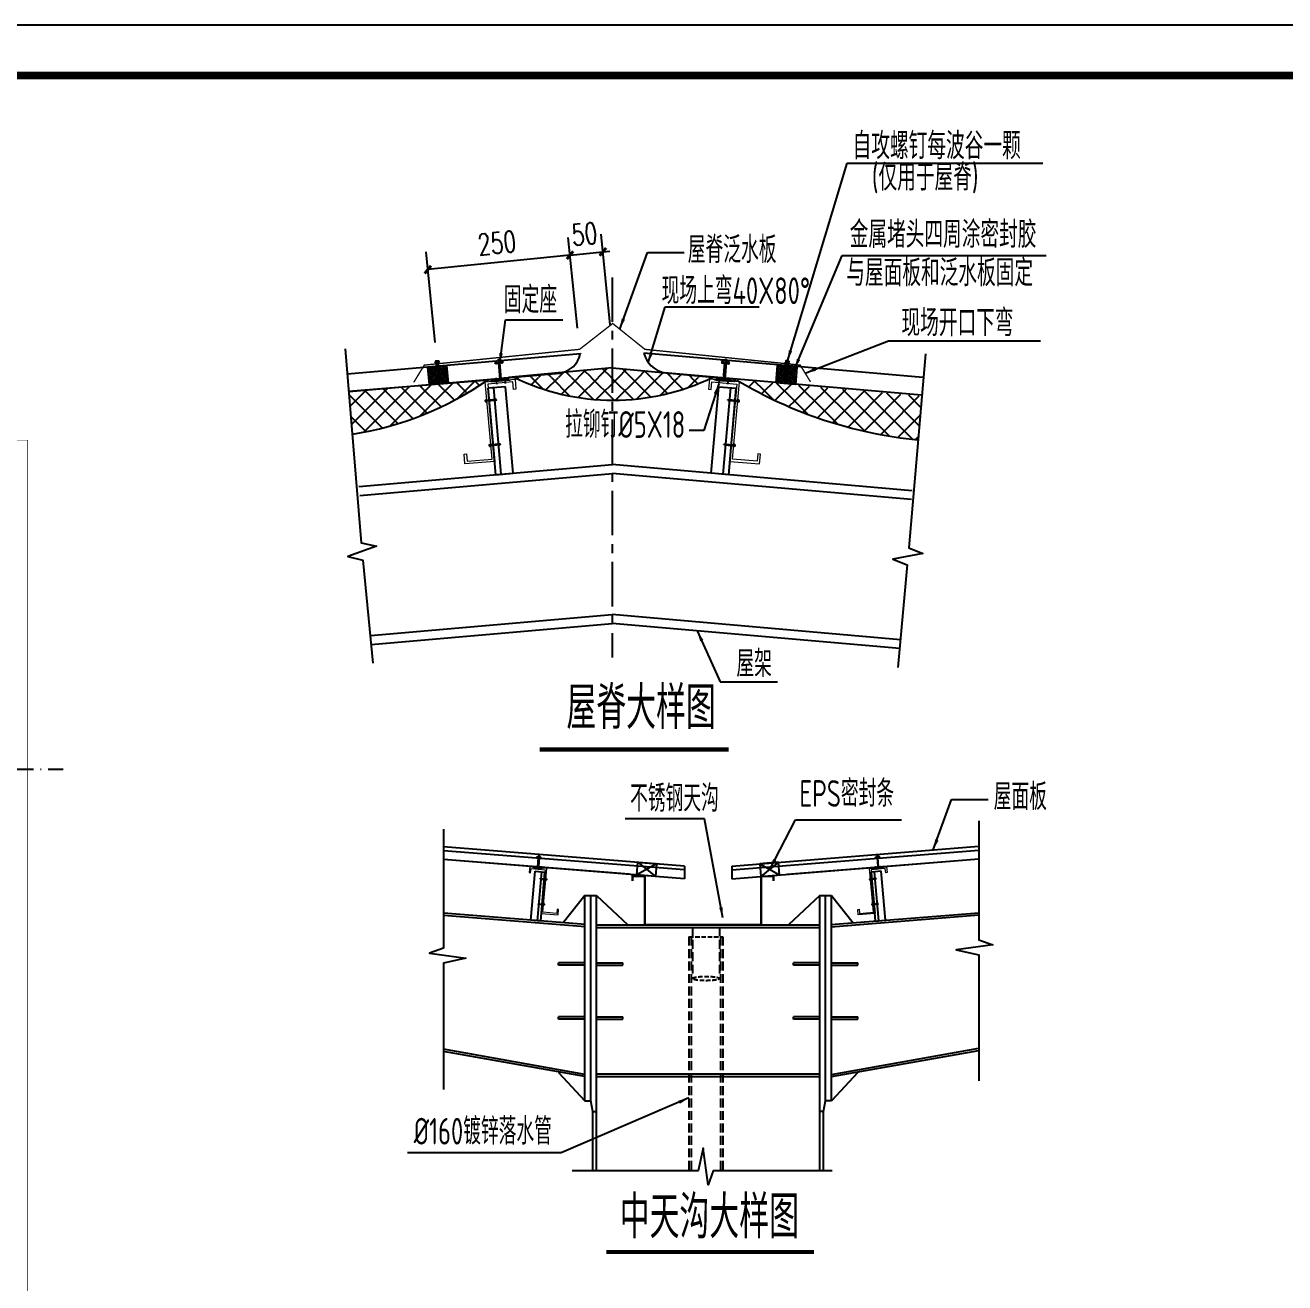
# Model space of a CAD drawing. Extents: x -33967 to 1773478, y -1022458 to -784650.
# Drawn here: x 610563 to 645971, y -827079 to -791727 of the extents above; entities that cross this region are included whole.
import ezdxf

# ---------------------------------------------------------------- set-up
doc = ezdxf.new("R2010")
doc.units = 0
doc.header["$LTSCALE"] = 1000
doc.header["$MEASUREMENT"] = 0
for name, pattern in [('CENTER', [2, 1.25, -0.25, 0.25, -0.25]), ('CONTINOUS', [0]), ('DASH', [0.35, 0.25, -0.1]), ('DOTE', [2.42, 2, -0.2, 0.02, -0.2])]:
    doc.linetypes.add(name, pattern=pattern)
for name, color, linetype in [('4', 4, 'CONTINOUS'), ('AXIS', 3, 'Continuous'), ('B 板', 11, 'Continuous'), ('DOTE', 1, 'DOTE'), ('E_LINE', 7, 'Continuous'), ('GL', 150, 'Continuous'), ('GZ', 50, 'Continuous'), ('LT', 27, 'Continuous'), ('PUB_TEXT', 7, 'Continuous'), ('PUB_TITLE', 4, 'Continuous'), ('SPACE', 7, 'Continuous'), ('TEXT', 7, 'Continuous')]:
    doc.layers.add(name, color=color, linetype=linetype)
doc.layers.add('檩条', color=30, linetype='Continuous', lineweight=5)
doc.styles.add('_TCH_DIM_T3', font='SIMPLEX', dxfattribs={"width": 0.705882, "bigfont": 'GBCBIG'})
doc.styles.add('C', font='tssdeng.shx', dxfattribs={"height": 3, "bigfont": 'tssdchn.shx'})
doc.styles.add('TSSD_Norm', font='tssdeng.shx', dxfattribs={"bigfont": 'hztxt.shx'})
doc.styles.add('标准字体', font='tssdeng.shx', dxfattribs={"width": 0.7, "bigfont": 'tssdchn.shx'})
doc.dimstyles.new('TCH-200-1', dxfattribs={"dimtxt": 595, "dimasz": 200, "dimexe": 500, "dimexo": 600, "dimgap": 252.5, "dimtad": 1, "dimdec": 0, "dimzin": 0, "dimdsep": 46, "dimtxsty": '_TCH_DIM_T3', "dimblk": 'ARCHTICK', "dimcen": 0.09, "dimclrd": 3, "dimclre": 3, "dimclrt": 7, "dimazin": 2, "dimtfac": 1, "dimtdec": 0, "dimtix": 1, "dimtmove": 2, "dimatfit": 3, "dimfxl": 1, "dimtolj": 1, "dimtzin": 0, "dimarcsym": 0})
pattern_1 = [(45, (-244509.05, -1561682.03), (-280.633, 280.633), []), (135, (-244509.05, -1561682.03), (-280.633, -280.633), [])]
pattern_2 = [(45, (766408.623, -721330.31), (-36.828478, 36.828478), []), (135, (766408.623, -721330.31), (-36.828478, -36.828478), [])]

# ---------------------------------------------------------------- blocks, each defined once
blk = doc.blocks.new('_ArchTick')
at = {"color": 0, "linetype": 'ByBlock', "const_width": 0.4}
blk.add_lwpolyline([(-0.5, -0.5), (0.5, 0.5)], dxfattribs=at)
blk = doc.blocks.new('*D68')
at = {"layer": 'AXIS', "color": 3, "lineweight": -2, "transparency": 16777216}
for p, q in [((626087, -800242), (625828, -797694)), ((627010, -800148), (626751, -797601)), ((625878, -798192), (626802, -798098)), ((626802, -798098), (627001, -798078)), ((625878, -798192), (625680, -798212))]:
    blk.add_line(p, q, dxfattribs=at)
at = {"layer": 'Defpoints', "color": 0, "transparency": 16777216}
for p in [(626802, -798098), (626147, -800839, -17819), (627071, -800745, -17819)]:
    blk.add_point(p, dxfattribs=at)
at = {"layer": 'AXIS', "color": 3, "lineweight": -2, "transparency": 16777216, "xscale": 200, "yscale": 200, "zscale": 200}
for p, rotation in [((625878, -798192), 5.801256565614468), ((626802, -798098), 185.8012565656145)]:
    blk.add_blockref('_ArchTick', p, dxfattribs=dict(at, rotation=rotation))
at = {"layer": 'AXIS', "color": 7, "transparency": 16777216, "insert": (626284, -797598), "char_height": 595, "attachment_point": 5, "rotation": 5.8013, "style": '_TCH_DIM_T3'}
blk.add_mtext('\\A1;50', dxfattribs=at)
blk = doc.blocks.new('*D69')
at = {"layer": 'AXIS', "color": 3, "lineweight": -2, "transparency": 16777216}
for p, q in [((626087, -800242), (625828, -797694)), ((622089, -800648), (621830, -798101)), ((625878, -798192), (621881, -798598))]:
    blk.add_line(p, q, dxfattribs=at)
at = {"layer": 'Defpoints', "color": 0, "transparency": 16777216}
for p in [(621881, -798598), (626147, -800839, -17819), (622150, -801245, -17819)]:
    blk.add_point(p, dxfattribs=at)
at = {"layer": 'AXIS', "color": 3, "lineweight": -2, "transparency": 16777216, "xscale": 200, "yscale": 200, "zscale": 200}
for p, rotation in [((625878, -798192), 5.801256565619823), ((621881, -798598), 185.8012565656199)]:
    blk.add_blockref('_ArchTick', p, dxfattribs=dict(at, rotation=rotation))
at = {"layer": 'AXIS', "color": 7, "transparency": 16777216, "insert": (623824, -797848), "char_height": 595, "attachment_point": 5, "rotation": 5.8013, "style": '_TCH_DIM_T3'}
blk.add_mtext('\\A1;250', dxfattribs=at)
blk = doc.blocks.new('*X15')
at = {"color": 0}
for p, q in [((903710.7, -307545.5), (903713.7, -307542.6)), ((903710.7, -307554.3), (903716.7, -307548.3)), ((903710.7, -307563.2), (903716.7, -307557.2)), ((903710.7, -307572), (903716.7, -307566)), ((903710.7, -307580.9), (903716.7, -307574.9)), ((903710.7, -307589.7), (903716.7, -307583.7)), ((903710.7, -307598.5), (903716.7, -307592.5)), ((903712.2, -307606), (903716.1, -307602))]:
    blk.add_line(p, q, dxfattribs=at)
blk = doc.blocks.new('AUDIT_I_040821143925-1')
at = {"linetype": 'Continuous', "ltscale": 20, "xscale": -0.899999999919668, "yscale": 0.8999999999068677, "zscale": 0.9, "rotation": 269.9996944201824}
blk.add_blockref('*X15', (276843.2, -813343.8), dxfattribs=at)
blk = doc.blocks.new('GD')
at = {"linetype": 'Continuous', "ltscale": 20}
for p, q in [((0, 1.3), (15, 3.6)), ((0, -1.3), (0, 1.3)), ((15, 3.6), (137.5, 3.6)), ((108.1, -3.6), (108.1, 3.6)), ((137.5, -9.7), (137.5, 9.7)), ((137.5, 9.7), (140.8, 9.7)), ((140.8, -9.7), (140.8, 9.7)), ((148.5, 7.5), (140.8, 7.5)), ((148.5, 3.4), (140.8, 3.4)), ((150, -5.5), (150, 5.4)), ((0, -1.3), (15, -3.6)), ((15, -3.6), (137.5, -3.6)), ((137.5, -9.7), (140.8, -9.7)), ((148.5, -3.4), (140.8, -3.4)), ((148.5, -7.5), (140.8, -7.5))]:
    blk.add_line(p, q, dxfattribs=at)
blk.add_ellipse((148.5, 5.4), major_axis=(0, 2.08), ratio=0.698493, start_param=3.141597, end_param=6.28319, dxfattribs=at)
at = {"linetype": 'Continuous', "ltscale": 20, "extrusion": (0, 0, -1)}
for centre, major_axis, ratio, start_param, end_param in [((148.5, 0), (0, 3.37), 0.429967, -0.000017, 3.141602), ((148.5, -5.5), (0, 2.08), 0.698493, -0.000005, 3.141588)]:
    blk.add_ellipse(centre, major_axis=major_axis, ratio=ratio, start_param=start_param, end_param=end_param, dxfattribs=at)
at = {"layer": 'PUB_TEXT', "xscale": 1.825602383585646, "yscale": 1.341960000107064, "zscale": 1.34196}
blk.add_blockref('AUDIT_I_040821143925-1', (0, 0), dxfattribs=at)
blk = doc.blocks.new('A$C19992F44')
at = {"linetype": 'ByBlock'}
for p, q in [((183, 548), (106, 488)), ((129, 455), (181, 478)), ((213, 548), (290, 488)), ((267, 455), (215, 478))]:
    blk.add_line(p, q, dxfattribs=at)
for points in [[(181, 40), (215, 40), (215, 478), (181, 478)], [(0, 40), (396, 40), (396, 0), (0, 0)]]:
    blk.add_lwpolyline(points, close=True, dxfattribs=at)
for centre in [(118, 473), (198, 535), (277, 473)]:
    blk.add_circle(centre, 20, dxfattribs=at)
blk = doc.blocks.new('MD')
at = {"linetype": 'Continuous', "ltscale": 20}
blk.add_hatch(color=256, dxfattribs=at).paths.add_polyline_path([(8.6, -7.8), (8.6, -2.6), (-13.3, -4.2), (-13.2, 4.1), (8.6, 2.4), (8.6, 7.6, -0.696305)])
blk = doc.blocks.new('A$C3F5C0C89')
at = {"color": 3, "linetype": 'Continuous'}
blk.add_line((603, 2096), (1037, 2134), dxfattribs=at)
at = {"layer": 'B 板'}
for p, q in [((935, 1979), (543, 1945)), ((713, 0), (543, 1945)), ((838, 11), (668, 1956)), ((1105, 34), (935, 1979)), ((713, 0), (1105, 34))]:
    blk.add_line(p, q, dxfattribs=at)
at = {"layer": '檩条'}
blk.add_lwpolyline([(535, 2034), (691, 298), (20, 241), (0, 464), (56, 469), (71, 302), (631, 349), (474, 2085), (1146, 2146), (1167, 1922), (1111, 1917), (1095, 2085)], close=True, dxfattribs=at)
at = {"linetype": 'ByBlock', "xscale": 0.855, "yscale": 0.855, "zscale": 0.855, "rotation": 4.571898548083435}
blk.add_blockref('A$C19992F44', (651, 2102), dxfattribs=at)
at = {"xscale": -1.653584623954667, "yscale": 2.755974374997604, "zscale": 2.755974374999999, "rotation": 5.156578724890455}
for p in [(731, 1680), (821, 681)]:
    blk.add_blockref('GD', p, dxfattribs=at)
at = {"layer": 'E_LINE', "xscale": 5.62443749999511, "yscale": 5.62443749999511, "zscale": 5.62443749999511, "rotation": 98.0183626343514}
for p in [(726, 2106, 0), (920, 2121, 0)]:
    blk.add_blockref('MD', p, dxfattribs=at)

msp = doc.modelspace()

# ---------------------------------------------------------------- hatches: boundary and pattern name
at = {"linetype": 'Continuous', "ltscale": 0.25}
h = msp.add_hatch(dxfattribs=at)
h.set_pattern_fill('ANSI37', color=6, scale=416.666667, style=0)
h.set_pattern_definition(pattern_2)
h.paths.add_polyline_path([(622421.5, -801327.2), (621879, -801374.7), (621918.4, -801825), (622460.9, -801777.5)])
h.paths.add_polyline_path([(621875.5, -801334.5), (621879, -801374.7), (622154.9, -801350.6), (622152.2, -801310.3)])
h.paths.add_polyline_path([(622152.2, -801310.3), (622154.9, -801350.6), (622421.5, -801327.2), (622418, -801287)])
h = msp.add_hatch(dxfattribs=at)
h.set_pattern_fill('ANSI37', color=6, scale=416.666667, style=0)
h.set_pattern_definition(pattern_2)
h.paths.add_polyline_path([(631709.3, -801327.2), (632251.8, -801374.7), (632212.4, -801825), (631669.9, -801777.5)])
h.paths.add_polyline_path([(632255.3, -801334.5), (632251.8, -801374.7), (631975.8, -801350.6), (631978.5, -801310.3)])
h.paths.add_polyline_path([(631978.5, -801310.3), (631975.8, -801350.6), (631709.3, -801327.2), (631712.8, -801287)])
at = {"linetype": 'ByBlock'}
h = msp.add_hatch(dxfattribs=at)
h.set_pattern_fill('ANSI37', color=8, scale=250)
h.set_pattern_definition(pattern_1)
edge = h.paths.add_edge_path()
edge.add_line((627065.4, -801357.8), (624144.9, -801632.1))
edge.add_line((627065.4, -801357.8), (629985.8, -801632.1))
edge.add_arc((627094.3, -795880.8), 6387.4, 243.95136, 295.96922)
h = msp.add_hatch(dxfattribs=at)
h.set_pattern_fill('ANSI37', color=8, scale=250)
h.set_pattern_definition(pattern_1)
edge = h.paths.add_edge_path()
edge.add_line((623491.9, -801753.2), (623492.1, -801755.7))
edge.add_line((623492.1, -801755.7), (623712.6, -801735.8))
edge.add_line((623712.6, -801735.8), (623709.1, -801691.7))
edge.add_line((623709.1, -801691.7), (623901.6, -801676.3))
edge.add_line((623901.6, -801676.3), (623899.8, -801653.8))
edge.add_line((623899.8, -801653.8), (619661, -802028.2))
edge.add_line((619661, -802028.2), (619759.8, -803224.2))
edge.add_arc((618302.1, -794056.1), 9283.3, 279.03411, 303.98991)
h = msp.add_hatch(dxfattribs=at)
h.set_pattern_fill('ANSI37', color=8, scale=250)
h.set_pattern_definition(pattern_1)
edge = h.paths.add_edge_path()
edge.add_line((630638.9, -801753.2), (630638.7, -801755.7))
edge.add_line((630638.7, -801755.7), (630418.1, -801735.8))
edge.add_line((630418.1, -801735.8), (630421.6, -801691.7))
edge.add_line((630421.6, -801691.7), (630229.1, -801676.3))
edge.add_line((630229.1, -801676.3), (630230.9, -801653.8))
edge.add_line((630230.9, -801653.8), (635765.6, -802156.4))
edge.add_line((635765.6, -802156.4), (635659.5, -803386.4))
edge.add_arc((636925, -790962.8), 12487.9, 239.77614, 264.18366, ccw=False)

# ---------------------------------------------------------------- linework, layer by layer
at = {"color": 6, "linetype": 'Continuous', "ltscale": 0.25}
for p, q in [((622418.1, -801288.8), (621875.6, -801336.3)), ((622461, -801779.3), (622418.1, -801288.8)), ((631669.7, -801779.3), (631712.6, -801288.8)), ((631712.6, -801288.8), (632255.1, -801336.3)), ((621875.6, -801336.3), (621918.5, -801826.8)), ((632255.1, -801336.3), (632212.2, -801826.8)), ((621918.5, -801826.8), (622461, -801779.3)), ((632212.2, -801826.8), (631669.7, -801779.3)), ((627752.4, -815612.4, -6171444247.9), (627780.6, -815259.5, -6171444247.9)), ((628306.8, -815301.6, -6171444247.9), (627752.4, -815612.4, -6171444247.9)), ((627780.6, -815259.5, -6171444247.9), (628278.6, -815654.5, -6171444247.9)), ((628306.8, -815301.6, -6171444247.9), (628278.6, -815654.5, -6171444247.9)), ((631215.9, -815301.6, -6171444247.9), (631770.3, -815612.4, -6171444247.9)), ((631215.9, -815301.6, -6171444247.9), (631244.1, -815654.5, -6171444247.9)), ((631742.1, -815259.5, -6171444247.9), (631244.1, -815654.5, -6171444247.9)), ((631770.3, -815612.4, -6171444247.9), (631742.1, -815259.5, -6171444247.9))]:
    msp.add_line(p, q, dxfattribs=at)
at = {"linetype": 'ByBlock'}
for p, q in [((627065.4, -801357.8, -12866.5), (624144.9, -801632.1)), ((627065.4, -801357.8, -12866.5), (629985.8, -801632.1)), ((623709.1, -801691.7), (619660.8, -802028.3))]:
    msp.add_line(p, q, dxfattribs=at)
at = {"color": 9}
for p, q in [((627780.6, -815259.5, -6171444247.9), (628306.8, -815301.6, -6171444247.9)), ((631742.1, -815259.5, -6171444247.9), (631215.9, -815301.6, -6171444247.9)), ((628278.6, -815654.5, -6171444247.9), (627752.4, -815612.4, -6171444247.9)), ((631244.1, -815654.5, -6171444247.9), (631770.3, -815612.4, -6171444247.9))]:
    msp.add_line(p, q, dxfattribs=at)
at = {"linetype": 'DASH'}
for p, q in [((629222.5, -817350.8, -6171444247.9), (629222.5, -823927.4, -6171444247.9)), ((630173.4, -817350.8, -6171444247.9), (630173.4, -823927.4, -6171444247.9))]:
    msp.add_line(p, q, dxfattribs=at)
at = {"linetype": 'DASH', "ltscale": 0.5}
msp.add_line((629222.5, -817350.8, -6171444247.9), (630173.4, -817350.8, -6171444247.9), dxfattribs=at)
at = {"color": 1, "const_width": 37.5}
msp.add_lwpolyline([(621484.2, -801767.8), (621781, -801282.5), (626147.4, -800838.8), (627077.6, -800111.7), (627983.3, -800838.8), (632349.8, -801282.5), (632635.9, -801750.2)], dxfattribs=at)
at = {"color": 3, "const_width": 117.6}
msp.add_lwpolyline([(625021.3, -812089.4), (630340.6, -812089.4)], dxfattribs=at)
at = {"const_width": 62.5, "elevation": -6171444247.9}
msp.add_lwpolyline([(631600.5, -815782), (631600.5, -815651.8), (631253.2, -815651.8), (631253.2, -817013.3), (627980.7, -817013.3), (627980.7, -815651.8), (627633.3, -815651.8), (627633.3, -815782)], dxfattribs=at)
at = {"color": 3, "const_width": 117.6, "elevation": -6171444247.9}
msp.add_lwpolyline([(626903.2, -826211.7), (632737.1, -826211.7)], dxfattribs=at)
at = {"linetype": 'ByBlock'}
for centre, radius, start, end in [((627094.3, -795880.8, -17062.8), 6387.4, 243.95136, 295.96922), ((618320.2, -794110.1, 492.8), 9227, 278.97602, 304.59427), ((636882.5, -791143, 35144.4), 12304.3, 239.14398, 264.29557)]:
    msp.add_arc(centre, radius, start, end, dxfattribs=at)
at = {"linetype": 'DASH', "ltscale": 0.5}
msp.add_ellipse((629698, -818526.2, -6171444247.9), major_axis=(-379.1, 0), ratio=0.1588724, dxfattribs=at)
at = {"layer": '4', "linetype": 'DASH'}
for p, q in [((629318.9, -817088.8, -6171444247.9), (629318.9, -818526.2, -6171444247.9)), ((630077, -817088.8, -6171444247.9), (630077, -818526.2, -6171444247.9)), ((629283.9, -817350.8, -6171444247.9), (629283.9, -823927.4, -6171444247.9)), ((630112, -817350.8, -6171444247.9), (630112, -823927.4, -6171444247.9))]:
    msp.add_line(p, q, dxfattribs=at)
at = {"layer": 'AXIS', "linetype": 'ByBlock'}
for p, q in [((619623.5, -801531.5), (626169.2, -800958.8)), ((626169.2, -800958.8), (626169.5, -800962.9)), ((635798.8, -801631.3, -6433.3), (627954, -800944.9, -6433.3)), ((619667, -802027.7), (625593.8, -801504.1)), ((635756, -802127.5, -6433.3), (628525.6, -801495, -6433.3)), ((629095.9, -815364.7, -6171444247.9), (622317.5, -814822.4, -6171444247.9)), ((629095.9, -815474.6, -6171444247.9), (622317.5, -814932.4, -6171444247.9)), ((630426.8, -815364.7, -6171444247.9), (637372.3, -814809.1, -6171444247.9)), ((630426.8, -815474.6, -6171444247.9), (637372.3, -814919, -6171444247.9)), ((629095.9, -815719.2, -6171444247.9), (622317.5, -815176.9, -6171444247.9)), ((627536.1, -815594.4, -6171444247.9), (622317.5, -815176.9, -6171444247.9)), ((629095.9, -815364.7, -6171444247.9), (629095.9, -815719.2, -6171444247.9)), ((630426.8, -815719.2, -6171444247.9), (637372.2, -815163.6, -6171444247.9)), ((630426.8, -815364.7, -6171444247.9), (630426.8, -815719.2, -6171444247.9)), ((631986.6, -815594.4, -6171444247.9), (637372.2, -815163.6, -6171444247.9))]:
    msp.add_line(p, q, dxfattribs=at)
at = {"layer": 'AXIS', "linetype": 'ByBlock', "elevation": 17818.6}
for points in [[(619561.6, -800823), (620011.7, -806276.1), (620434.1, -806370.9), (619631.8, -806666.9), (620054.2, -806761.7), (620334.5, -809657.2)], [(635868.4, -800964.9), (635398.3, -806414.1), (635797.8, -806580.8), (634956.3, -806733), (635355.8, -806899.7), (635097.1, -809781.8)]]:
    msp.add_lwpolyline(points, dxfattribs=at)
at = {"layer": 'AXIS', "linetype": 'ByBlock'}
for centre, radius, start, end in [((625492.3, -800819.4), 692.2, 278.42841, 347.12785), ((628683.5, -800758.8, -6433.3), 752.8, 194.29292, 257.89271)]:
    msp.add_arc(centre, radius, start, end, dxfattribs=at)
at = {"layer": 'DOTE', "linetype": 'CENTER'}
msp.add_line((627065.4, -798815.6), (627065.4, -809503.3), dxfattribs=at)
at = {"layer": 'DOTE'}
msp.add_line((553132.3, -812638.5), (611632.3, -812638.5), dxfattribs=at)
at = {"layer": 'GL', "linetype": 'ByBlock'}
for p, q in [((619944.3, -804698.6), (627069.6, -804075.2)), ((635499.1, -804813.1), (627065.4, -804075.2)), ((619966, -804946.7), (627069.6, -804325.2)), ((635477.7, -805061.2), (627065.4, -804325.2)), ((620267, -808886.1), (627066.6, -808291.2)), ((635167.2, -809000.3), (627062.5, -808291.2)), ((620288.7, -809134.2), (627066.6, -808541.2)), ((635144.9, -809248.3), (627062.5, -808541.2)), ((626310, -817011.4, -6171444247.9), (622317.5, -816692, -6171444247.9)), ((626305.2, -817071.5, -6171444247.9), (622317.5, -816752.5, -6171444247.9)), ((633212.7, -817011.4, -6171444247.9), (637372.2, -816678.6, -6171444247.9)), ((633217.5, -817071.5, -6171444247.9), (637372.2, -816739.1, -6171444247.9)), ((626298.3, -821223.3, -6171444247.9), (622317.6, -820515.9, -6171444247.9)), ((626298.3, -821284.3, -6171444247.9), (622317.6, -820576.9, -6171444247.9)), ((633224.4, -821223.3, -6171444247.9), (637372.1, -820486.2, -6171444247.9)), ((633224.4, -821284.3, -6171444247.9), (637372.1, -820547.2, -6171444247.9))]:
    msp.add_line(p, q, dxfattribs=at)
at = {"layer": 'GL', "linetype": 'ByBlock', "elevation": -6171444247.9}
for points in [[(622317.5, -814329.4), (622317.5, -817672), (621923.8, -817815.3), (622952.7, -817954.1), (622317.5, -818093.9), (622317.6, -821641.9)], [(637372.3, -814093), (637372.2, -817435.6), (637765.9, -817578.9), (636737, -817717.7), (637372.2, -817857.5), (637372.1, -821405.5)]]:
    msp.add_lwpolyline(points, dxfattribs=at)
at = {"layer": 'GZ'}
for p, q in [((626298.3, -816191.3, -6171444247.9), (625689, -816961.7, -6171444247.9)), ((626298.3, -816191.3, -6171444247.9), (626623.3, -816191.3, -6171444247.9)), ((626298.3, -821964.8, -6171444247.9), (626298.3, -816191.3, -6171444247.9)), ((626460.8, -821964.8, -6171444247.9), (626460.8, -816191.3, -6171444247.9)), ((626623.3, -822266.5, -6171444247.9), (626623.3, -816191.3, -6171444247.9)), ((626623.3, -816191.3, -6171444247.9), (627501.7, -817013.3, -6171444247.9)), ((632899.4, -816191.3, -6171444247.9), (632021, -817013.3, -6171444247.9)), ((632899.4, -822266.5, -6171444247.9), (632899.4, -816191.3, -6171444247.9)), ((632899.4, -816191.3, -6171444247.9), (633224.4, -816191.3, -6171444247.9)), ((633061.9, -821964.8, -6171444247.9), (633061.9, -816191.3, -6171444247.9)), ((633224.4, -816191.3, -6171444247.9), (633833.7, -816961.7, -6171444247.9)), ((633224.4, -821964.8, -6171444247.9), (633224.4, -816191.3, -6171444247.9)), ((626623.3, -817013.3, -6171444247.9), (632911.1, -817013.3, -6171444247.9)), ((626623.3, -817088.8, -6171444247.9), (632911.1, -817088.8, -6171444247.9)), ((625555.8, -818146.1, -6171444247.9), (625555.8, -818085.8, -6171444247.9)), ((626310, -818085.8, -6171444247.9), (625555.8, -818085.8, -6171444247.9)), ((626310, -818146.1, -6171444247.9), (625555.8, -818146.1, -6171444247.9)), ((626611.6, -818085.8, -6171444247.9), (627365.8, -818085.8, -6171444247.9)), ((626611.6, -818146.1, -6171444247.9), (627365.8, -818146.1, -6171444247.9)), ((627365.8, -818146.1, -6171444247.9), (627365.8, -818085.8, -6171444247.9)), ((632911.1, -818085.8, -6171444247.9), (632156.9, -818085.8, -6171444247.9)), ((632156.9, -818146.1, -6171444247.9), (632156.9, -818085.8, -6171444247.9)), ((632911.1, -818146.1, -6171444247.9), (632156.9, -818146.1, -6171444247.9)), ((633212.7, -818085.8, -6171444247.9), (633966.9, -818085.8, -6171444247.9)), ((633212.7, -818146.1, -6171444247.9), (633966.9, -818146.1, -6171444247.9)), ((633966.9, -818146.1, -6171444247.9), (633966.9, -818085.8, -6171444247.9)), ((626310, -819607.1, -6171444247.9), (625555.8, -819607.1, -6171444247.9)), ((625555.8, -819667.5, -6171444247.9), (625555.8, -819607.1, -6171444247.9)), ((626310, -819667.5, -6171444247.9), (625555.8, -819667.5, -6171444247.9)), ((626611.6, -819607.1, -6171444247.9), (627365.8, -819607.1, -6171444247.9)), ((626611.6, -819667.5, -6171444247.9), (627365.8, -819667.5, -6171444247.9)), ((627365.8, -819667.5, -6171444247.9), (627365.8, -819607.1, -6171444247.9)), ((632156.9, -819667.5, -6171444247.9), (632156.9, -819607.1, -6171444247.9)), ((632911.1, -819607.1, -6171444247.9), (632156.9, -819607.1, -6171444247.9)), ((632911.1, -819667.5, -6171444247.9), (632156.9, -819667.5, -6171444247.9)), ((633212.7, -819607.1, -6171444247.9), (633966.9, -819607.1, -6171444247.9)), ((633212.7, -819667.5, -6171444247.9), (633966.9, -819667.5, -6171444247.9)), ((633966.9, -819667.5, -6171444247.9), (633966.9, -819607.1, -6171444247.9)), ((625555.8, -821163.2, -6171444247.9), (626298.3, -821964.8, -6171444247.9)), ((632899.4, -821210.7, -6171444247.9), (626623.3, -821210.7, -6171444247.9)), ((632899.4, -821286.1, -6171444247.9), (626623.3, -821286.1, -6171444247.9)), ((633966.9, -821163.2, -6171444247.9), (633224.4, -821964.8, -6171444247.9)), ((626298.3, -821964.8, -6171444247.9), (626460.8, -821964.8, -6171444247.9)), ((626521.1, -822266.5, -6171444247.9), (626460.8, -821964.8, -6171444247.9)), ((633001.6, -822266.5, -6171444247.9), (633061.9, -821964.8, -6171444247.9)), ((633224.4, -821964.8, -6171444247.9), (633061.9, -821964.8, -6171444247.9)), ((626521.1, -822266.5, -6171444247.9), (626623.3, -822266.5, -6171444247.9)), ((626522.1, -823927.4, -6171444247.9), (626521.1, -822266.5, -6171444247.9)), ((626625, -823927.4, -6171444247.9), (626623.3, -822266.5, -6171444247.9)), ((632897.7, -823927.4, -6171444247.9), (632899.4, -822266.5, -6171444247.9)), ((633001.6, -822266.5, -6171444247.9), (632899.4, -822266.5, -6171444247.9)), ((633000.6, -823927.4, -6171444247.9), (633001.6, -822266.5, -6171444247.9))]:
    msp.add_line(p, q, dxfattribs=at)
at = {"layer": 'GZ', "elevation": -6171444247.9}
msp.add_lwpolyline([(633247.3, -823928), (629904.7, -823927.9), (629761.4, -824321.7), (629622.5, -823292.7), (629482.8, -823927.9), (625934.8, -823927.8)], dxfattribs=at)
at = {"layer": 'PUB_TITLE'}
msp.add_lwpolyline([(540956.8, -875726.8), (659756.8, -875726.8), (659756.8, -791726.8), (540956.8, -791726.8)], close=True, dxfattribs=at)
at = {"layer": 'PUB_TITLE', "const_width": 212.1}
msp.add_lwpolyline([(543777.1, -874312.7), (543777.1, -793141), (657756.8, -793141), (657756.8, -874312.7)], close=True, dxfattribs=at)
at = {"layer": 'SPACE', "const_width": 10}
msp.add_lwpolyline([(554132.3, -803388.5), (610632.3, -803388.5), (610632.3, -858388.5), (554132.3, -858388.5)], close=True, dxfattribs=at)

# ---------------------------------------------------------------- block references
at = {"yscale": 5.905659374994866, "zscale": 5.905659374999999}
for p, xscale, rotation in [((622189, -801697), -3.54339562276, 275.1565787248904), ((631941.8, -801697), 3.54339562276, 84.84342127510962)]:
    msp.add_blockref('GD', p, dxfattribs=dict(at, xscale=xscale, rotation=rotation))
at = {"linetype": 'ByBlock', "yscale": 1.25, "zscale": 1.25}
for p, xscale in [((622899.4, -804362.1), 1.25), ((631231.3, -804362.1), -1.25)]:
    msp.add_blockref('A$C3F5C0C89', p, dxfattribs=dict(at, xscale=xscale))
at = {"layer": 'LT', "yscale": 0.7087500000000001, "zscale": 0.7087500000000001}
for p, xscale in [((625558.2, -816910.8, -6171444247.9), -0.7087500000000001), ((633964.5, -816910.8, -6171444247.9), 0.7087500000000001)]:
    msp.add_blockref('A$C3F5C0C89', p, dxfattribs=dict(at, xscale=xscale))

# ---------------------------------------------------------------- texts
at = {"layer": 'PUB_TEXT', "style": '标准字体', "width": 0.7}
for s, p in [('EPS密封条', (632325.8, -813699.5, -6171444247.9)), ('屋面板', (637787.1, -813789.7, -6171470975.8)), ('不锈钢天沟', (627567.2, -813834.5, -6171444247.9)), ('%%C160镀锌落水管', (621484.5, -823192.9, -6171444247.9))]:
    msp.add_text(s, height=750, dxfattribs=at).set_placement(p)
at = {"layer": 'TEXT', "width": 0.7}
for s, height, style, p in [('自攻螺钉每波谷一颗', 750, 'TSSD_Norm', (633821.9, -795493.7)), ('(仅用于屋脊)', 750, 'TSSD_Norm', (634362.7, -796379.1)), ('金属堵头四周涂密封胶', 750, 'TSSD_Norm', (633739.3, -797984.9, -8909.3)), ('屋脊泛水板 ', 750, 'C', (629187.8, -798414.8, -8909.3)), ('与屋面板和泛水板固定', 750, 'TSSD_Norm', (633644, -799064, -8909.3)), ('现场上弯40X80%%D', 750, 'C', (628452.1, -799566.7, -8909.3)), ('固定座', 750, 'C', (624018.3, -799821.6, -8909.3)), ('现场开口下弯', 750, 'TSSD_Norm', (635194.6, -800469.4, -8909.3)), ('拉铆钉%%C5X18', 750, 'C', (625741.4, -803327.2, -8909.3)), ('屋架', 750, 'C', (630555.6, -810050.6, -8909.3)), ('屋脊大样图', 1200, 'TSSD_Norm', (625776.5, -811514.2)), ('中天沟大样图', 1200, 'TSSD_Norm', (627274.5, -825830, -6171444247.9))]:
    msp.add_text(s, height=height, dxfattribs=dict(at, style=style)).set_placement(p)

# ---------------------------------------------------------------- dimensions: what is measured, and where the dimension line sits
at = {"layer": 'AXIS'}
for p2, distance, text, picture, middle in [((622149.8, -801245), -2660.5, '250', '*D69', (623824.1, -797847.8, 17818.6)), ((627070.6, -800745), 2660.5, '50', '*D68', (626284.5, -797597.8, 17818.6))]:
    dim = msp.add_aligned_dim(p1=(626147.4, -800838.8), p2=p2, distance=distance, text=text, dimstyle='TCH-200-1', dxfattribs=at)
    dim.commit()
    dim.dimension.update_dxf_attribs({"geometry": picture, "text_midpoint": middle})

# ---------------------------------------------------------------- leaders
for points in [[(631989.5, -801167.6, 17818.6), (633670.7, -795605, 17818.6), (639165.5, -795605, 17818.6)], [(627274.6, -800269.9, 17818.6), (628060.4, -798119.6, 17818.6), (629085.8, -798119.6, 17818.6)], [(632186.2, -801398.8, 17818.6), (633527.4, -798196.6, 17818.6), (639263, -798196.6, 17818.6)], [(628076.2, -801219.1, 17818.6), (628552.3, -799646.4, 17818.6), (631191.4, -799646.4, 17818.6)], [(623901.2, -801241.1, 17818.6), (624068.5, -800014, 17818.6), (625673.8, -800014, 17818.6)], [(632487.5, -801507.5, 17818.6), (634833.2, -800604.1, 17818.6), (639103.2, -800604.1, 17818.6)], [(630058.6, -801808.1), (629639.5, -803120.6), (629224.8, -803120.6)], [(629455.8, -808750.6, 17818.6), (630096, -810181.1, 17818.6), (631707.6, -810181.1, 17818.6)], [(636087.5, -814911.9, -6171444247.9), (636605.4, -813494.6, -6171444247.9), (637630.8, -813494.6, -6171444247.9)], [(630173.6, -816823.6, -6171444247.9), (629657.6, -814040.7, -6171444247.9), (627427.5, -814040.7, -6171444247.9)], [(631493.1, -815457, -6171444247.9), (632213.9, -814066.8, -6171444247.9), (635195.9, -814066.8, -6171444247.9)], [(629222.5, -821883, -6171444247.9), (625629.4, -823422.1, -6171444247.9), (621306.4, -823422.1, -6171444247.9)]]:
    msp.add_leader(points, dimstyle='TCH-200-1', override={"dimasz": 300}, dxfattribs=at)

doc.saveas('drawing.dxf')
